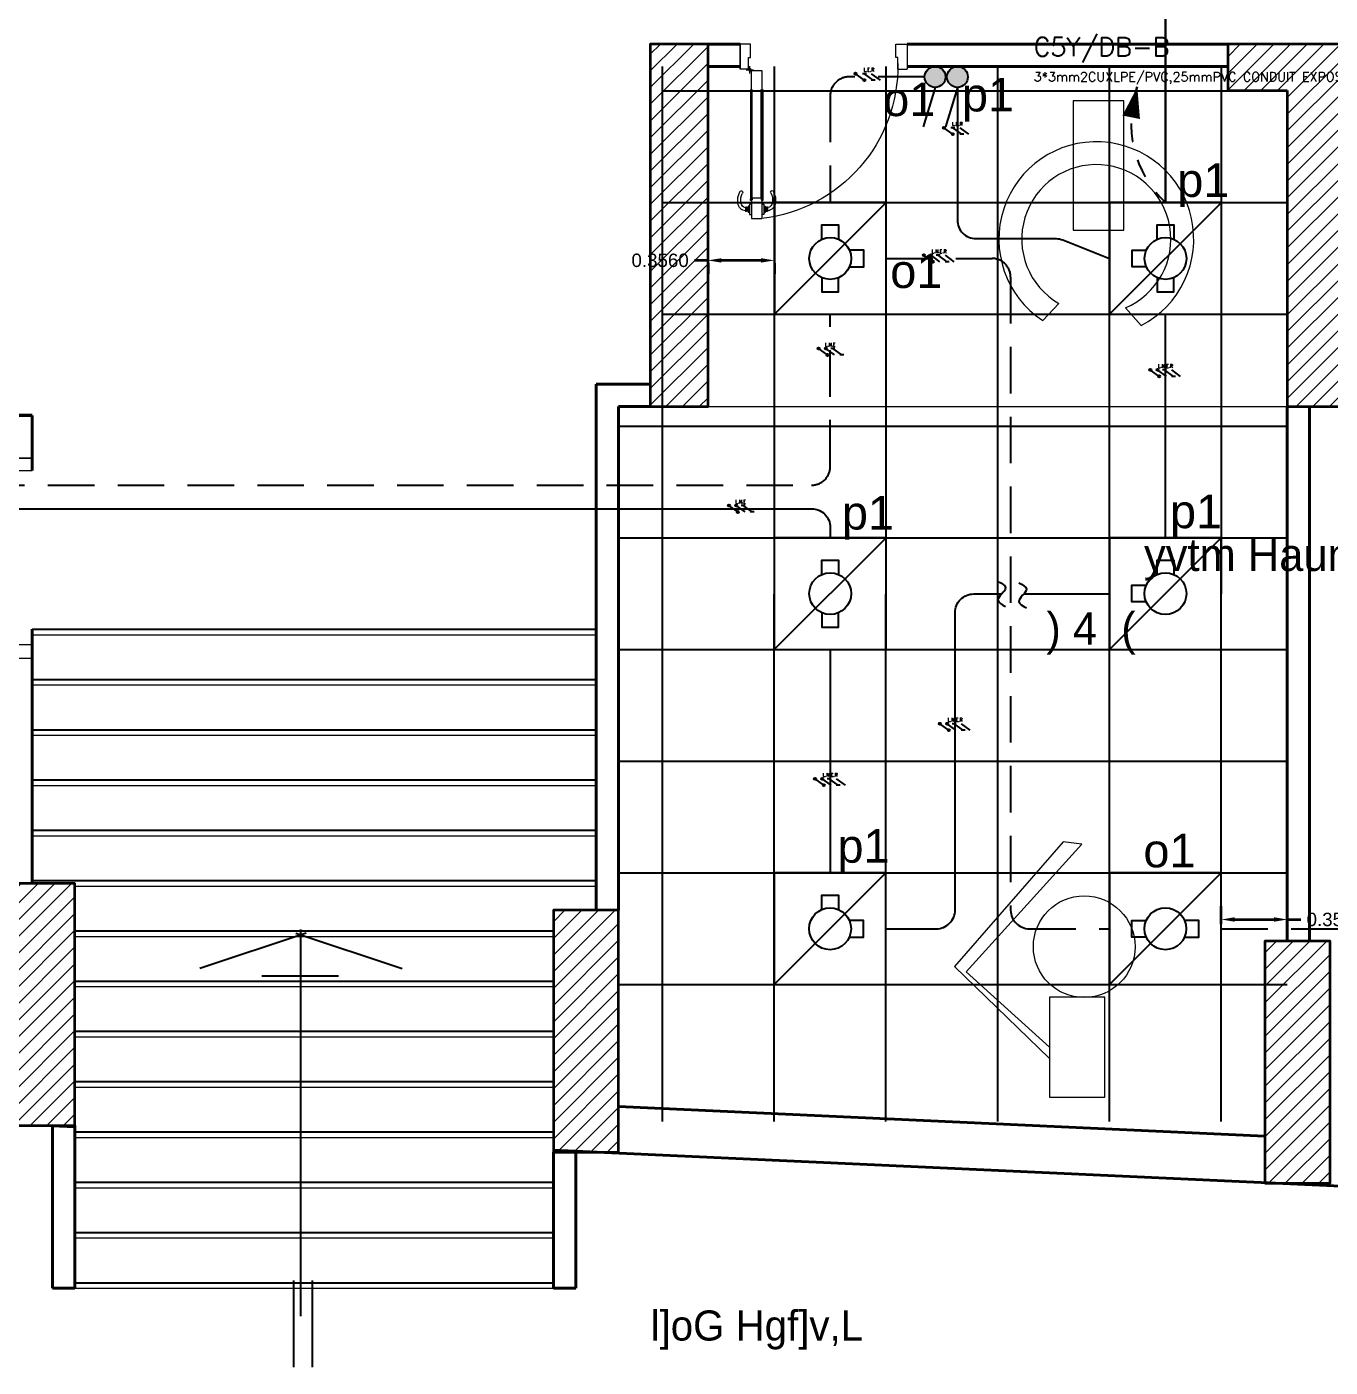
# Model space of a CAD drawing. Header units: inches. Extents: x 3955 to 4125, y 4886 to 4983.
# Drawn here: x 3970.11 to 3977.11, y 4922.3 to 4929.5 of the extents above; entities that cross this region are included whole.
import ezdxf
from ezdxf.enums import TextEntityAlignment as Align

# ---------------------------------------------------------------- set-up
doc = ezdxf.new("R2010")
doc.units = ezdxf.units.IN
doc.header["$MEASUREMENT"] = 0
doc.linetypes.add('ACAD_ISO03W100', pattern=[30, 12, -18])
doc.linetypes.add('HIDDEN', pattern=[0.375, 0.25, -0.125])
doc.layers.get('0').update_dxf_attribs({"lineweight": 35})
doc.layers.get('Defpoints').update_dxf_attribs({"lineweight": 25})
for name, color, linetype in [('Ceiling', 8, 'Continuous'), ('E Wiring', 1, 'HIDDEN'), ('E-CUT', 30, 'Continuous'), ('E-LEADER', 30, 'Continuous'), ('E-TEXT', 2, 'Continuous'), ('finish', 32, 'Continuous'), ('Lighting', 4, 'Continuous'), ('N Wiring', 255, 'Continuous'), ('SHP-CTL-EL-102$0$00-TEXT FOR EMRG', 40, 'Continuous'), ('SHP-CTL-EL-102$0$HATCH MARK', 140, 'Continuous'), ('SHP-CTL-EL-102$0$XREF-LTG-T2-26$0$ELE-HATCH MARK', 2, 'Continuous'), ('UMG-ML', 251, 'Continuous'), ('WE - BOXES', 2, 'Continuous')]:
    doc.layers.add(name, color=color, linetype=linetype)
for name, color, linetype, lineweight in [('Column(S)', 24, 'Continuous', 35), ('DIM', 6, 'Continuous', 20), ('DIM IN', 12, 'Continuous', 15), ('DOOR', 24, 'Continuous', 18), ('HA', 252, 'Continuous', 18), ('hatch col(S)', 45, 'Continuous', 15), ('Shop Drawing', 3, 'Continuous', 30), ('t 22', 220, 'Continuous', 20), ('TEXT', 152, 'Continuous', 30), ('walls', 7, 'Continuous', 40)]:
    doc.layers.add(name, color=color, linetype=linetype, lineweight=lineweight)
doc.styles.add('ELEC', font='romans.shx')
doc.styles.add('SHP-CTL-EL-102$0$XREF-LTG-T2-26$0$25_1', font='romans.shx', dxfattribs={"width": 0.8, "height": 2.5})
doc.styles.add('SOSA', font='sosa.shx')
doc.styles.get("Standard").update_dxf_attribs({"font": 'arial.ttf'})
doc.dimstyles.get("Standard").update_dxf_attribs({"dimtxt": 0.18, "dimasz": 0.18, "dimexe": 0.18, "dimexo": 0.0625, "dimgap": 0.09, "dimtad": 0, "dimtih": 1, "dimtoh": 1, "dimdec": 4, "dimzin": 0, "dimdsep": 46, "dimtxsty": 'Standard', "dimcen": 0.09, "dimadec": 0, "dimazin": 0, "dimtfac": 1, "dimtdec": 4, "dimtofl": 0, "dimtmove": 0, "dimatfit": 3, "dimfxl": 1, "dimtolj": 1, "dimtzin": 0, "dimarcsym": 0})

# ---------------------------------------------------------------- blocks, each defined once
blk = doc.blocks.new('A$C1AF40C6D')
at = {"layer": 'UMG-ML', "color": 244, "true_color": 0x991b1e}
for p, q in [((0.4829, 1.8862), (0.4829, 2.3515)), ((0.5826, 1.8862), (0.5826, 2.3515)), ((0.5432, 2.0782), (0.5432, 0)), ((0.3426, 0.2505), (0.7535, 0.2505)), ((0.5707, 0.0212), (0, 0.2108)), ((0.5157, 0.0212), (1.0863, 0.2108))]:
    blk.add_line(p, q, dxfattribs=at)
blk = doc.blocks.new('A$C73D03C2A')
at = {"layer": 'DOOR', "linetype": 'Continuous'}
for p, q in [((0.0551, 0.8453), (0.0551, 0.879)), ((0.0605, 0.879), (0.0551, 0.879)), ((0.0605, 0.8351), (0.0605, 0.8895)), ((0.0605, 0.8895), (0.0714, 0.8895)), ((0.0714, 0.8128), (0.0714, 0.9107)), ((0.0714, 0.9107), (0.1258, 0.9107)), ((0.1258, 0.8128), (0.1258, 0.9107)), ((0.1367, 0.8895), (0.1258, 0.8895)), ((0.1367, 0.8351), (0.1367, 0.8895)), ((0.1367, 0.879), (0.1421, 0.879)), ((0.1421, 0.8453), (0.1421, 0.879)), ((0.0412, 0.8522), (0.0412, 0.8715)), ((0.0463, 0.8522), (0.0463, 0.8715)), ((0.0466, 0.8522), (0.0466, 0.8721)), ((0.0529, 0.8721), (0.0466, 0.8721)), ((0.0529, 0.8522), (0.0466, 0.8522)), ((0.0529, 0.8522), (0.0529, 0.8721)), ((0.0605, 0.8453), (0.0551, 0.8453)), ((0.0714, 0.8351), (0.0605, 0.8351)), ((0.0706, 0.8171), (0.0706, 0.8076)), ((0.1258, 0.8351), (0.1367, 0.8351)), ((0.1266, 0.8171), (0.1266, 0.8076)), ((0.1367, 0.8453), (0.1421, 0.8453)), ((0.1443, 0.8721), (0.1506, 0.8721)), ((0.1443, 0.8522), (0.1443, 0.8721)), ((0.1443, 0.8522), (0.1506, 0.8522)), ((0.1506, 0.8522), (0.1506, 0.8721)), ((0.156, 0.8721), (0.1558, 0.8721)), ((0.156, 0.8522), (0.156, 0.8721)), ((0.0659, 0.2365), (0.0659, 0.8124)), ((0.0714, 0.8128), (0.0714, 0.2363)), ((0.0757, 0.8128), (0.0714, 0.8128)), ((0.0757, 0.8019), (0.0757, 0.8128)), ((0.0757, 0.8019), (0.0757, 0.2363)), ((0.0757, 0.8019), (0.1214, 0.8019)), ((0.1214, 0.8019), (0.1214, 0.8128)), ((0.1214, 0.8128), (0.1258, 0.8128)), ((0.1214, 0.8019), (0.1214, 0.2363)), ((0.1258, 0.8128), (0.1258, 0.2363)), ((0.1313, 0.2365), (0.1313, 0.8124)), ((0.0714, 0.2363), (0.0714, 0.1384)), ((0.1258, 0.1384), (0.1258, 0.2363)), ((0.0127, 0), (0.0127, 0.1306)), ((0.0563, 0.1306), (0.0127, 0.1306)), ((0.0563, 0.1306), (0.0563, 0.0707)), ((0.0714, 0.1384), (0.1258, 0.1384)), ((0.8351, 0.1306), (0.8351, 0.0707)), ((0.8351, 0.1306), (0.8839, 0.1306)), ((0.8839, 0), (0.8839, 0.1306)), ((0.0563, 0.0707), (0.0671, 0.0707)), ((0.0671, 0.0707), (0.0671, 0)), ((0.8242, 0.0707), (0.8242, 0)), ((0.8351, 0.0707), (0.8242, 0.0707)), ((0.0671, 0), (0.0127, 0)), ((0.8242, 0), (0.8839, 0))]:
    blk.add_line(p, q, dxfattribs=at)
at = {"layer": 'DOOR'}
for p, q in [((0.0127, 0.1307), (0.0127, 0)), ((0.0127, 0.1307), (0.0127, 0)), ((0.0127, 0.1307), (0.0127, 0)), ((0.0435, 0.1345), (0.0822, 0.1345)), ((0.0563, 0.1306), (0.0714, 0.1384)), ((0.0638, 0.1538), (0.0638, 0.1152))]:
    blk.add_line(p, q, dxfattribs=at)
at = {"layer": 'DOOR', "linetype": 'Continuous'}
blk.add_circle((0.0638, 0.1345), 0.00617, dxfattribs=at)
at = {"layer": 'DOOR'}
blk.add_arc((0.0349, 0.1156), 0.8003, 358.92889, 83.4773, dxfattribs=at)
at = {"layer": 'DOOR', "linetype": 'Continuous'}
for centre, radius, start, end in [((0.1532, 0.8721), 0.00262, 0, 192.45107), ((0.1052, 0.8173), 0.1054, 172.49463, 205.98988), ((0.0462, 0.8251), 0.0459, 96.27656, 172.49463), ((0.106, 0.8158), 0.0903, 171.58976, 204.90774), ((0.0462, 0.8251), 0.0297, 99.70891, 172.49463), ((0.0437, 0.8715), 0.00259, 0, 180), ((0.0437, 0.8522), 0.00259, 180, 0), ((0.0706, 0.8124), 0.00476, 90, 270), ((0.1266, 0.8124), 0.00476, 270, 90), ((0.1532, 0.8522), 0.00262, 167.54893, 0), ((0.151, 0.8244), 0.0459, 7.50537, 83.72344), ((0.151, 0.8244), 0.0297, 7.50537, 80.29109), ((0.0912, 0.8151), 0.0903, 335.09226, 8.41024), ((0.092, 0.8166), 0.1054, 334.01012, 7.50537), ((0.0179, 0.7732), 0.00773, 195.29128, 36.68849), ((0.1793, 0.7725), 0.00773, 143.31151, 344.70872)]:
    blk.add_arc(centre, radius, start, end, dxfattribs=at)
blk = doc.blocks.new('F1')
at = {"layer": 'Lighting'}
blk.add_lwpolyline([(0.6, 0), (0, 0), (0, -0.6), (0.6, -0.6)], close=True, dxfattribs=at)
blk.add_lwpolyline([(0.6, 0), (0, -0.6)], dxfattribs=at)
blk = doc.blocks.new('*U9')
blk.add_line((233, 512.3), (309.4, 559.6))
blk.add_lwpolyline([(309.4, 559.6, 0, 96, 0), (174.8, 461.8, 96, 96, 0)], format="xyseb")
at = {"linetype": 'HIDDEN', "ltscale": 0.2}
blk.add_arc((581.3, 44), 583, 117.80684, 184.32374, dxfattribs=at)
blk = doc.blocks.new('SW1')
h = blk.add_hatch(color=256)
h.dxf.hatch_style = 1
h.paths.add_polyline_path([(-0.0561, 0.0561, 1), (0.0561, 0.0561, 1)])
at = {"layer": 'Lighting'}
h = blk.add_hatch(dxfattribs=at)
h.set_pattern_fill('ANGLE', color=256)
h.set_pattern_definition([(0, (-3584.0845, -1327.2755), (0, 6.985), [5.08, -1.905]), (90, (-3584.0845, -1327.2755), (-6.985, 4e-16), [5.08, -1.905])])
h.paths.add_polyline_path([(0.0561, 0.0561, 1), (-0.0561, 0.0561, 1)])
blk.add_lwpolyline([(0, 0.1122), (0.0646, 0.3242)], dxfattribs=at)
blk.add_circle((0, 0.0561), 0.0561, dxfattribs=at)
blk = doc.blocks.new('*D157')
at = {"layer": 'Defpoints', "color": 0}
for p in [(3541.8667, 1329.2008, 0), (3541.8667, 1329.1903), (3542.2227, 1329.2008, 0)]:
    blk.add_point(p, dxfattribs=at)
at = {"layer": 'DIM', "color": 0, "lineweight": -2, "transparency": 16777216}
for p, q in [((3541.8667, 1329.1903), (3541.7947, 1329.1903)), ((3542.1507, 1329.1903), (3541.9387, 1329.1903)), ((3541.8667, 1329.1758), (3541.8667, 1329.1183)), ((3542.2227, 1329.1758), (3542.2227, 1329.1183))]:
    blk.add_line(p, q, dxfattribs=at)
at = {"layer": 'DIM', "color": 0, "transparency": 16777216}
for points in [[(3541.9387, 1329.2023), (3541.9387, 1329.1783), (3541.8667, 1329.1903)], [(3542.1507, 1329.2023), (3542.1507, 1329.1783), (3542.2227, 1329.1903)]]:
    blk.add_solid(points, dxfattribs=at)
at = {"layer": 'DIM', "color": 0, "transparency": 16777216, "insert": (3541.6094, 1329.1903), "char_height": 0.072, "attachment_point": 5}
blk.add_mtext('\\A1;0.3560', dxfattribs=at)
blk = doc.blocks.new('*D158')
at = {"layer": 'Defpoints', "color": 0}
for p in [(3544.6221, 1325.6006, 0), (3544.9767, 1325.6505), (3544.9767, 1325.6006, 0)]:
    blk.add_point(p, dxfattribs=at)
at = {"layer": 'DIM', "color": 0, "lineweight": -2, "transparency": 16777216}
for p, q in [((3544.6221, 1325.6256), (3544.6221, 1325.7225)), ((3544.9767, 1325.6256), (3544.9767, 1325.7225)), ((3544.6941, 1325.6505), (3544.9047, 1325.6505)), ((3544.9767, 1325.6505), (3545.0487, 1325.6505))]:
    blk.add_line(p, q, dxfattribs=at)
at = {"layer": 'DIM', "color": 0, "transparency": 16777216}
for points in [[(3544.6941, 1325.6625), (3544.6941, 1325.6385), (3544.6221, 1325.6505)], [(3544.9047, 1325.6625), (3544.9047, 1325.6385), (3544.9767, 1325.6505)]]:
    blk.add_solid(points, dxfattribs=at)
at = {"layer": 'DIM', "color": 0, "transparency": 16777216, "insert": (3545.2341, 1325.6505), "char_height": 0.072, "attachment_point": 5}
blk.add_mtext('\\A1;0.3546', dxfattribs=at)
blk = doc.blocks.new('SHP-CTL-EL-102$0$XREF-LTG-T2-26$0$H.M -LIFE-PHASE')
at = {"layer": 'SHP-CTL-EL-102$0$XREF-LTG-T2-26$0$ELE-HATCH MARK'}
h = blk.add_hatch(color=140, dxfattribs=at)
edge = h.paths.add_edge_path()
edge.add_arc((-62, 45), 14.2, 0, 360)
h = blk.add_hatch(color=140, dxfattribs=at)
edge = h.paths.add_edge_path()
edge.add_arc((62, -45), 14.2, 0, 360)
at = {"layer": 'SHP-CTL-EL-102$0$XREF-LTG-T2-26$0$ELE-HATCH MARK', "color": 140}
blk.add_line((62, -45), (-62, 45), dxfattribs=at)
for centre in [(-62, 45), (62, -45)]:
    blk.add_circle(centre, 14.2, dxfattribs=at)
blk = doc.blocks.new('SHP-CTL-EL-102$0$XREF-LTG-T2-26$0$EARTH')
at = {"layer": 'SHP-CTL-EL-102$0$XREF-LTG-T2-26$0$ELE-HATCH MARK', "color": 140}
for p, q in [((-34, 45), (-90, 45)), ((62, -45), (-62, 45)), ((90, -45), (34, -45))]:
    blk.add_line(p, q, dxfattribs=at)
blk = doc.blocks.new('SHP-CTL-EL-102$0$XREF-LTG-T2-26$0$H.M -RETURN-SWITCH')
at = {"layer": 'SHP-CTL-EL-102$0$XREF-LTG-T2-26$0$ELE-HATCH MARK', "color": 140}
blk.add_line((62, -45), (-62, 45), dxfattribs=at)
blk = doc.blocks.new('SHP-CTL-EL-102$0$XREF-LTG-T2-26$0$L.E.R')
for name, p in [('SHP-CTL-EL-102$0$XREF-LTG-T2-26$0$H.M -LIFE-PHASE', (-125, 0)), ('SHP-CTL-EL-102$0$XREF-LTG-T2-26$0$EARTH', (0, 0)), ('SHP-CTL-EL-102$0$XREF-LTG-T2-26$0$H.M -RETURN-SWITCH', (100, 0))]:
    blk.add_blockref(name, p)
blk = doc.blocks.new('*U95')
at = {"layer": 'SHP-CTL-EL-102$0$HATCH MARK'}
blk.add_blockref('SHP-CTL-EL-102$0$XREF-LTG-T2-26$0$L.E.R', (0, 0), dxfattribs=at)
at = {"layer": 'SHP-CTL-EL-102$0$HATCH MARK', "style": 'SHP-CTL-EL-102$0$XREF-LTG-T2-26$0$25_1', "width": 0.8}
blk.add_text('L.E.R', height=50, dxfattribs=at).set_placement((0, 100), align=Align.MIDDLE_CENTER)
blk = doc.blocks.new('SHP-CTL-EL-102$0$XREF-LTG-T2-26$0$H.M -NUTRAL')
at = {"layer": 'SHP-CTL-EL-102$0$XREF-LTG-T2-26$0$ELE-HATCH MARK'}
h = blk.add_hatch(color=140, dxfattribs=at)
edge = h.paths.add_edge_path()
edge.add_arc((-62, 45), 14.2, 0, 360)
at = {"layer": 'SHP-CTL-EL-102$0$XREF-LTG-T2-26$0$ELE-HATCH MARK', "color": 140}
blk.add_line((62, -45), (-62, 45), dxfattribs=at)
blk.add_circle((-62, 45), 14.2, dxfattribs=at)
blk = doc.blocks.new('SHP-CTL-EL-102$0$XREF-LTG-T2-26$0$L.N.E.R')
for name, p in [('SHP-CTL-EL-102$0$XREF-LTG-T2-26$0$H.M -LIFE-PHASE', (-150, 0)), ('SHP-CTL-EL-102$0$XREF-LTG-T2-26$0$H.M -NUTRAL', (-50, 0)), ('SHP-CTL-EL-102$0$XREF-LTG-T2-26$0$EARTH', (50, 0)), ('SHP-CTL-EL-102$0$XREF-LTG-T2-26$0$H.M -RETURN-SWITCH', (150, 0))]:
    blk.add_blockref(name, p)
blk = doc.blocks.new('*U96')
at = {"layer": 'SHP-CTL-EL-102$0$HATCH MARK'}
blk.add_blockref('SHP-CTL-EL-102$0$XREF-LTG-T2-26$0$L.N.E.R', (0, 0), dxfattribs=at)
at = {"layer": 'SHP-CTL-EL-102$0$HATCH MARK', "style": 'SHP-CTL-EL-102$0$XREF-LTG-T2-26$0$25_1', "width": 0.8}
blk.add_text('L.N.E.R', height=50, dxfattribs=at).set_placement((0, 100), align=Align.MIDDLE_CENTER)
blk = doc.blocks.new('SHP-CTL-EL-102$0$XREF-LTG-T2-26$0$L.N.E')
for name, p in [('SHP-CTL-EL-102$0$XREF-LTG-T2-26$0$H.M -LIFE-PHASE', (-100, 0)), ('SHP-CTL-EL-102$0$XREF-LTG-T2-26$0$H.M -NUTRAL', (0, 0)), ('SHP-CTL-EL-102$0$XREF-LTG-T2-26$0$EARTH', (100, 0))]:
    blk.add_blockref(name, p)
blk = doc.blocks.new('*U101')
at = {"layer": 'SHP-CTL-EL-102$0$HATCH MARK'}
blk.add_blockref('SHP-CTL-EL-102$0$XREF-LTG-T2-26$0$L.N.E', (0, 0), dxfattribs=at)
at = {"layer": 'SHP-CTL-EL-102$0$HATCH MARK', "style": 'SHP-CTL-EL-102$0$XREF-LTG-T2-26$0$25_1', "width": 0.8}
blk.add_text('L.N.E', height=50, dxfattribs=at).set_placement((0, 100), align=Align.MIDDLE_CENTER)
blk = doc.blocks.new('*U110')
at = {"layer": 'WE - BOXES'}
for points in [[(-0.024, 0.055), (-0.024, 0.096), (0.024, 0.096), (0.024, 0.055)], [(0.055, -0.024), (0.096, -0.024), (0.096, 0.024), (0.055, 0.024)]]:
    blk.add_lwpolyline(points, dxfattribs=at)
blk.add_circle((0, 0), 0.06, dxfattribs=at)
blk = doc.blocks.new('*U112')
at = {"layer": 'WE - BOXES'}
for points in [[(-0.055, -0.024), (-0.096, -0.024), (-0.096, 0.024), (-0.055, 0.024)], [(0.055, -0.024), (0.096, -0.024), (0.096, 0.024), (0.055, 0.024)]]:
    blk.add_lwpolyline(points, dxfattribs=at)
blk.add_circle((0, 0), 0.06, dxfattribs=at)
blk = doc.blocks.new('*U114')
at = {"layer": 'WE - BOXES'}
for points in [[(-0.024, 0.055), (-0.024, 0.096), (0.024, 0.096), (0.024, 0.055)], [(-0.055, -0.024), (-0.096, -0.024), (-0.096, 0.024), (-0.055, 0.024)]]:
    blk.add_lwpolyline(points, dxfattribs=at)
blk.add_circle((0, 0), 0.06, dxfattribs=at)
blk = doc.blocks.new('*U117')
at = {"layer": 'WE - BOXES'}
for points in [[(-0.024, 0.055), (-0.024, 0.096), (0.024, 0.096), (0.024, 0.055)], [(-0.024, -0.055), (-0.024, -0.096), (0.024, -0.096), (0.024, -0.055)]]:
    blk.add_lwpolyline(points, dxfattribs=at)
blk.add_circle((0, 0), 0.06, dxfattribs=at)
blk = doc.blocks.new('*U121')
at = {"layer": 'WE - BOXES'}
for points in [[(-0.024, 0.055), (-0.024, 0.096), (0.024, 0.096), (0.024, 0.055)], [(0.055, -0.024), (0.096, -0.024), (0.096, 0.024), (0.055, 0.024)], [(-0.024, -0.055), (-0.024, -0.096), (0.024, -0.096), (0.024, -0.055)]]:
    blk.add_lwpolyline(points, dxfattribs=at)
blk.add_circle((0, 0), 0.06, dxfattribs=at)
blk = doc.blocks.new('*U109')
at = {"layer": 'WE - BOXES'}
for points in [[(-0.024, 0.055), (-0.024, 0.096), (0.024, 0.096), (0.024, 0.055)], [(-0.055, -0.024), (-0.096, -0.024), (-0.096, 0.024), (-0.055, 0.024)], [(-0.024, -0.055), (-0.024, -0.096), (0.024, -0.096), (0.024, -0.055)]]:
    blk.add_lwpolyline(points, dxfattribs=at)
blk.add_circle((0, 0), 0.06, dxfattribs=at)
blk = doc.blocks.new('A$C7440799B')
at = {"layer": 'hatch col(S)', "ltscale": 2.5}
h = blk.add_hatch(dxfattribs=at)
h.set_pattern_fill('ANSI31', color=256, scale=0.02, angle=-360)
h.set_pattern_definition([(45, (-332.46777, 280.47419), (-0.044901281, 0.044901281), [])])
h.paths.add_polyline_path([(13.98759, -10.71385), (13.98759, -10.46432), (13.67759, -10.46432), (13.67759, -12.41074), (13.98759, -12.41074)])
h = blk.add_hatch(dxfattribs=at)
h.set_pattern_fill('ANSI31', color=256, scale=0.02)
h.set_pattern_definition([(45, (-150.37583, 298.166544), (-0.044901281, 0.044901281), [])])
h.paths.add_polyline_path([(17.09757, -10.71432), (17.09757, -12.41074), (17.39757, -12.41074), (17.39757, -10.4648), (16.77759, -10.4648), (16.77759, -10.71432)])
h = blk.add_hatch(dxfattribs=at)
h.set_pattern_fill('ANSI31', color=256, scale=0.02, angle=-360)
h.set_pattern_definition([(45, (-628.543374, 318.91289), (-0.0449012806, 0.0449012806), [])])
h.paths.add_polyline_path([(10.5889, -14.97298), (10.23893, -14.97298), (10.23891, -16.27289), (10.5889, -16.27298)])
h = blk.add_hatch(dxfattribs=at)
h.set_pattern_fill('ANSI31', color=256, scale=0.02, angle=-360)
h.set_pattern_definition([(45, (-625.6245, 318.76956), (-0.0449012806, 0.0449012806), [])])
h.paths.add_polyline_path([(13.50778, -15.11631), (13.1578, -15.11631), (13.15779, -16.41622), (13.50777, -16.41631)])
h = blk.add_hatch(dxfattribs=at)
h.set_pattern_fill('ANSI31', color=256, scale=0.02, angle=-360)
h.set_pattern_definition([(45, (-621.8045, 318.60321), (-0.0449012806, 0.0449012806), [])])
h.paths.add_polyline_path([(17.32778, -15.28266), (16.9778, -15.28266), (16.97779, -16.58257), (17.32777, -16.58266)])
at = {"layer": 'Ceiling'}
for points in [[(13.74279, -16.24999), (13.74375, -10.58428)], [(14.34279, -16.25009), (14.34375, -10.58438)], [(14.94279, -16.25019), (14.94375, -10.58448)], [(14.94279, -16.25019), (14.94375, -10.58448)], [(15.54279, -16.25029), (15.54375, -10.58459)], [(16.14279, -16.2504), (16.14375, -10.58469)], [(16.74279, -16.2505), (16.74375, -10.58479)], [(13.74373, -10.71572), (17.09757, -10.71568)], [(13.74363, -11.31572), (17.09757, -11.31568)], [(13.74352, -11.91572), (17.09757, -11.91568)], [(13.50779, -12.51568), (17.09757, -12.51568)], [(13.50779, -13.11568), (17.09757, -13.11568)], [(13.50779, -13.71568), (17.09757, -13.71568)], [(13.50779, -13.71568), (17.09757, -13.71568)], [(13.50779, -14.31568), (17.09757, -14.31568)], [(13.50779, -14.91568), (17.09757, -14.91568)], [(13.50779, -15.51568), (17.09757, -15.51568)]]:
    blk.add_lwpolyline(points, dxfattribs=at)
at = {"layer": 'Column(S)', "ltscale": 2.5}
for points in [[(13.67759, -12.41074), (13.98759, -12.41074), (13.98759, -10.71385), (13.98759, -10.71385), (13.98759, -10.46432), (13.67759, -10.46432)], [(10.23891, -16.27298), (10.58891, -16.27298), (10.58891, -14.97298), (10.23891, -14.97298)], [(13.15779, -16.41631), (13.50779, -16.41631), (13.50779, -15.11631), (13.15779, -15.11631)], [(16.97779, -16.58266), (17.32779, -16.58266), (17.32779, -15.28266), (16.97779, -15.28266)]]:
    blk.add_lwpolyline(points, close=True, dxfattribs=at)
blk.add_lwpolyline([(17.09757, -10.71432), (17.09757, -12.41074), (17.39757, -12.41074), (17.39757, -10.4648), (16.77759, -10.4648), (16.77759, -10.71432), (17.09757, -10.71432)], dxfattribs=at)
at = {"layer": 'DIM IN', "ltscale": 2.5}
for p, q in [((15.87073, -11.85793, 0), (15.78463, -11.94911, 0)), ((16.22826, -11.88058, 0), (16.3131, -11.97637, 0)), ((15.89451, -14.74906, 0), (15.31112, -15.41834, 0)), ((15.99372, -14.76206, 0), (15.89451, -14.74906, 0)), ((15.37399, -15.44659, 0), (15.99372, -14.76206, 0)), ((15.31112, -15.41834, 0), (15.82073, -15.91269, 0)), ((15.82073, -15.85103, 0), (15.37399, -15.44659, 0))]:
    blk.add_line(p, q, dxfattribs=at)
at = {"layer": 'DIM IN', "linetype": 'ACAD_ISO03W100', "ltscale": 0.5}
blk.add_line((13.98759, -12.41074), (17.09757, -12.41074), dxfattribs=at)
at = {"layer": 'DIM IN', "ltscale": 2.5, "elevation": 0}
for points in [[(16.21921, -10.7694), (15.94748, -10.7694), (15.94748, -11.46457), (16.21921, -11.46457)], [(16.11855, -15.58248), (15.82073, -15.58248), (15.82073, -16.11958), (16.11855, -16.11958)]]:
    blk.add_lwpolyline(points, close=True, dxfattribs=at)
at = {"layer": 'DIM IN', "ltscale": 2.5}
blk.add_circle((16.0072, -15.31201, 0), 0.27307, dxfattribs=at)
for radius, start, end in [(0.52325, 297.422192, 236.671727), (0.40036, 292.952992, 239.799338)]:
    blk.add_arc((16.07213, -11.51191, 0), radius, start, end, dxfattribs=at)
at = {"layer": 'E Wiring'}
for points in [[(15.15043, -10.64059), (14.74363, -10.64059, 0.4142136), (14.64363, -10.74059), (14.64363, -11.31571)], [(14.94363, -11.61571), (15.51215, -11.61571, -0.4142136), (15.61215, -11.71571), (15.61215, -15.1157, 0.4141637), (15.71214, -15.2157), (16.14296, -15.21577)], [(8.09325, -11.70803), (8.09325, -12.73309, 0.4142136), (8.19325, -12.83309), (14.54363, -12.83309, 0.4142171), (14.64363, -12.73308), (14.64362, -11.91571)], [(16.74296, -15.21587), (17.51243, -15.21587, -0.4142136), (17.61243, -15.31587), (17.61243, -15.80466, 0.4142136), (17.71243, -15.90466), (19.36279, -15.90466, 0.4142136), (19.46279, -15.80466), (19.46279, -15.60066)]]:
    blk.add_lwpolyline(points, format="xyb", dxfattribs=at)
at = {"layer": 'E-CUT'}
for points in [[(15.54425, -13.35067), (15.58439, -13.38413), (15.54425, -13.45104), (15.58439, -13.4845)], [(15.65662, -13.358), (15.69677, -13.39146), (15.65662, -13.45837), (15.69677, -13.49182)]]:
    blk.add_spline(points, degree=3, dxfattribs=at)
at = {"layer": 'HA', "linetype": 'ACAD_ISO03W100'}
for points in [[(10.58891, -16.28534), (0, -15.79874), (0, 0), (31.54099, 0)], [(38.34643, -17.56091), (13.15779, -16.40339)]]:
    blk.add_lwpolyline(points, dxfattribs=at)
at = {"layer": 'N Wiring'}
for points in [[(15.32613, -10.69669), (15.32613, -11.40919, 0.4142136), (15.42613, -11.50919), (15.85614, -11.50919, -0.0947238), (15.89302, -11.51624), (16.14363, -11.61569)], [(8.25391, -13.3584), (8.25391, -13.06006, -0.4142136), (8.35391, -12.96006), (14.54332, -12.96006, -0.4142136), (14.64332, -13.06006), (14.64332, -13.11568)], [(14.94301, -15.21568), (15.214, -15.21568, 0.4142136), (15.314, -15.11568), (15.314, -13.51756, -0.4142634), (15.41402, -13.41756), (15.56432, -13.41758)]]:
    blk.add_lwpolyline(points, format="xyb", dxfattribs=at)
for points in [[(16.44332, -13.11568), (16.44363, -11.91569)], [(15.68299, -13.4176), (16.14327, -13.41768)], [(14.64332, -13.71568), (14.64332, -14.91568)]]:
    blk.add_lwpolyline(points, dxfattribs=at)
at = {"layer": 'Shop Drawing'}
blk.add_lwpolyline([(16.95389, -8.53978), (16.49363, -8.53978, 0.4142136), (16.44363, -8.58978), (16.44363, -11.31569)], format="xyb", dxfattribs=at)
at = {"layer": 't 22', "color": 251, "linetype": 'ACAD_ISO03W100', "ltscale": 0.5, "true_color": 0x636466}
for p, q in [((10.35891, -13.63648), (13.38779, -13.63648)), ((10.35891, -13.90648), (13.38779, -13.90648)), ((10.35891, -14.17648), (13.38779, -14.17648)), ((10.35891, -14.44648), (13.38779, -14.44648)), ((10.35891, -14.71648), (13.38779, -14.71648)), ((10.58891, -14.98648), (13.38779, -14.98648)), ((10.58891, -15.25648), (13.15779, -15.25648)), ((10.58891, -15.52648), (13.15779, -15.52648)), ((10.58891, -15.79648), (13.15779, -15.79648)), ((10.58891, -16.06648), (13.15779, -16.06648)), ((10.58891, -16.33648), (13.15779, -16.33648)), ((10.58891, -16.60648), (13.15779, -16.60648)), ((10.58891, -16.87648), (13.15779, -16.87648)), ((10.58891, -17.14648), (13.15779, -17.14648))]:
    blk.add_line(p, q, dxfattribs=at)
at = {"layer": 'UMG-ML', "ltscale": 2.5}
for p, q in [((10.35891, -13.60648), (13.38779, -13.60648)), ((10.35891, -13.87648), (13.38779, -13.87648)), ((10.35891, -14.14648), (13.38779, -14.14648)), ((10.35891, -14.41648), (13.38779, -14.41648)), ((10.35891, -14.68648), (13.38779, -14.68648)), ((10.35891, -14.95648), (13.38779, -14.95648)), ((10.58891, -15.22648), (13.15779, -15.22648)), ((10.58891, -15.49648), (13.15779, -15.49648)), ((10.58891, -15.76648), (13.15779, -15.76648)), ((10.58891, -16.03648), (13.15779, -16.03648)), ((10.58891, -16.30648), (13.15779, -16.30648)), ((10.58891, -16.57648), (13.15779, -16.57648)), ((10.58891, -16.84648), (13.15779, -16.84648)), ((10.58891, -17.11648), (13.15779, -17.11648))]:
    blk.add_line(p, q, dxfattribs=at)
at = {"layer": 'walls', "ltscale": 2.5}
for p, q in [((14.16035, -10.46435), (13.98759, -10.46432)), ((16.77759, -10.4648), (15.05667, -10.4645)), ((14.16035, -10.58435), (13.98757, -10.58432)), ((16.77757, -10.5848), (15.05667, -10.5845)), ((13.38779, -15.11631), (13.38779, -12.29074)), ((13.38779, -12.51391), (13.38779, -12.29074)), ((13.67759, -12.29074), (13.38779, -12.29074)), ((13.50779, -15.11631), (13.50779, -12.41074)), ((13.50779, -12.50048), (13.50779, -12.41074)), ((13.67759, -12.41074), (13.50779, -12.41074)), ((17.09757, -12.41074), (17.09757, -15.28266)), ((17.21757, -12.41074), (17.21757, -15.28266)), ((9.06771, -12.45912), (10.35891, -12.45912)), ((10.01023, -12.45812), (10.35891, -12.45812)), ((10.35891, -12.7551), (10.35891, -12.45912)), ((10.35891, -14.97298), (10.35891, -13.60648)), ((16.97779, -16.32994), (13.50779, -16.17055)), ((10.46891, -17.14648), (10.46891, -16.27298)), ((10.58891, -17.14648), (10.58891, -16.27298)), ((38.11783, -17.54981), (13.15779, -16.40425)), ((13.15779, -17.14648), (13.15779, -16.41631)), ((13.27779, -17.14648), (13.27779, -16.41631)), ((10.58891, -17.14648), (10.46891, -17.14648)), ((13.15779, -17.14648), (13.27779, -17.14648))]:
    blk.add_line(p, q, dxfattribs=at)
at = {"layer": 'DOOR', "ltscale": 2.5}
for p, xscale, yscale, zscale, rotation in [((14.14724, -10.46435), -1.028836370296499, 1.028836370296499, 1.028836370296499, 180), ((10.35891, -12.6722), -1.234603644355799, 1.234603644355799, 1.234603644355799, 90)]:
    blk.add_blockref('A$C73D03C2A', p, dxfattribs=dict(at, xscale=xscale, yscale=yscale, zscale=zscale, rotation=rotation))
at = {"layer": 'E-LEADER', "xscale": 0.001, "yscale": 0.001, "zscale": 0.001, "rotation": 42.62846024487555}
blk.add_blockref('*U9', (16.44363, -11.31569), dxfattribs=at)
at = {"layer": 'finish', "ltscale": 2.5, "rotation": 180}
blk.add_blockref('A$C1AF40C6D', (12.3455, -15.21892), dxfattribs=at)
at = {"layer": 'Lighting', "rotation": 180}
for p in [(15.20653, -10.58449), (15.32653, -10.58449)]:
    blk.add_blockref('SW1', p, dxfattribs=at)
at = {"layer": 'Lighting'}
for p in [(14.34363, -11.31571), (16.14363, -11.31569), (14.34332, -13.11568), (16.14332, -13.11568), (14.34301, -14.91568), (16.14301, -14.91568)]:
    blk.add_blockref('F1', p, dxfattribs=at)
at = {"layer": 'SHP-CTL-EL-102$0$00-TEXT FOR EMRG', "xscale": 0.000384, "yscale": 0.000384, "zscale": 0.000384}
for name, p in [('*U95', (14.85109, -10.64059)), ('*U95', (15.32613, -10.93107)), ('*U96', (15.22789, -11.61571)), ('*U101', (14.64362, -12.11687)), ('*U96', (16.44355, -12.23154)), ('*U101', (14.1623, -12.96006)), ('*U96', (15.314, -14.13162)), ('*U96', (14.64332, -14.42749))]:
    blk.add_blockref(name, p, dxfattribs=at)
at = {"layer": 'WE - BOXES', "xscale": 1.872, "yscale": 1.872, "zscale": 1.872}
for name, p in [('*U121', (14.64363, -11.61571)), ('*U109', (16.44363, -11.61569)), ('*U117', (14.64332, -13.41568)), ('*U114', (16.44332, -13.41568)), ('*U110', (14.64301, -15.21568)), ('*U112', (16.44301, -15.21568))]:
    blk.add_blockref(name, p, dxfattribs=at)
at = {"layer": 'E-TEXT', "style": 'ELEC'}
for s, height, p in [('C5Y/DB-B', 0.1, (15.736, -10.52915, 0)), ('3*3mm2CUXLPE/PVC,25mmPVC CONDUIT EXPOSED', 0.05, (15.736, -10.66496, 0))]:
    blk.add_text(s, height=height, dxfattribs=at).set_placement(p)
at = {"layer": 'E-TEXT', "char_height": 0.180204, "attachment_point": 1}
for s, insert in [('p1', (15.35064, -10.64579, 0)), ('o1', (14.92801, -10.67103, 0)), ('p1', (16.50678, -11.10499, 0)), ('o1', (14.96594, -11.59391, 0)), ('p1', (16.46758, -12.88412)), ('p1', (14.70623, -12.89134, 0)), ('p1', (14.68256, -14.68075, 0)), ('o1', (16.32486, -14.70572, 0))]:
    blk.add_mtext_dynamic_manual_height_columns(s, width=1.4546897, gutter_width=12.5, heights=[0], dxfattribs=dict(at, insert=insert))
at = {"layer": 'TEXT', "linetype": 'Continuous', "ltscale": 0.09, "style": 'SOSA'}
for s, height, p in [('yvtm Haum', 0.1745, (16.32831, -13.29424, 0)), (') 4  (', 0.1745, (15.80396, -13.69027, 0)), ('l]oG Hgf]v,L', 0.1615742, (13.67939, -17.4273))]:
    blk.add_text(s, height=height, dxfattribs=at).set_placement(p)
at = {"layer": 'DIM'}
for base, p1, p2, picture, middle in [((13.98759, -11.62617, 0), (14.34363, -11.61571), (13.98759, -11.61571), '*D157', (13.73026, -11.62617, 0)), ((17.09757, -15.16593, 0), (16.74301, -15.21587), (17.09757, -15.21587), '*D158', (17.355, -15.16593, 0))]:
    dim = blk.add_linear_dim(base=base, p1=p1, p2=p2, dimstyle='Standard', dxfattribs=at)
    dim.commit()
    dim.dimension.update_dxf_attribs({"geometry": picture, "text_midpoint": middle, "insert": (-3527.87912, -1340.81648)})

msp = doc.modelspace()

# ---------------------------------------------------------------- block references
msp.add_blockref('A$C7440799B', (3959.7814, 4939.8752))

doc.saveas('drawing.dxf')
